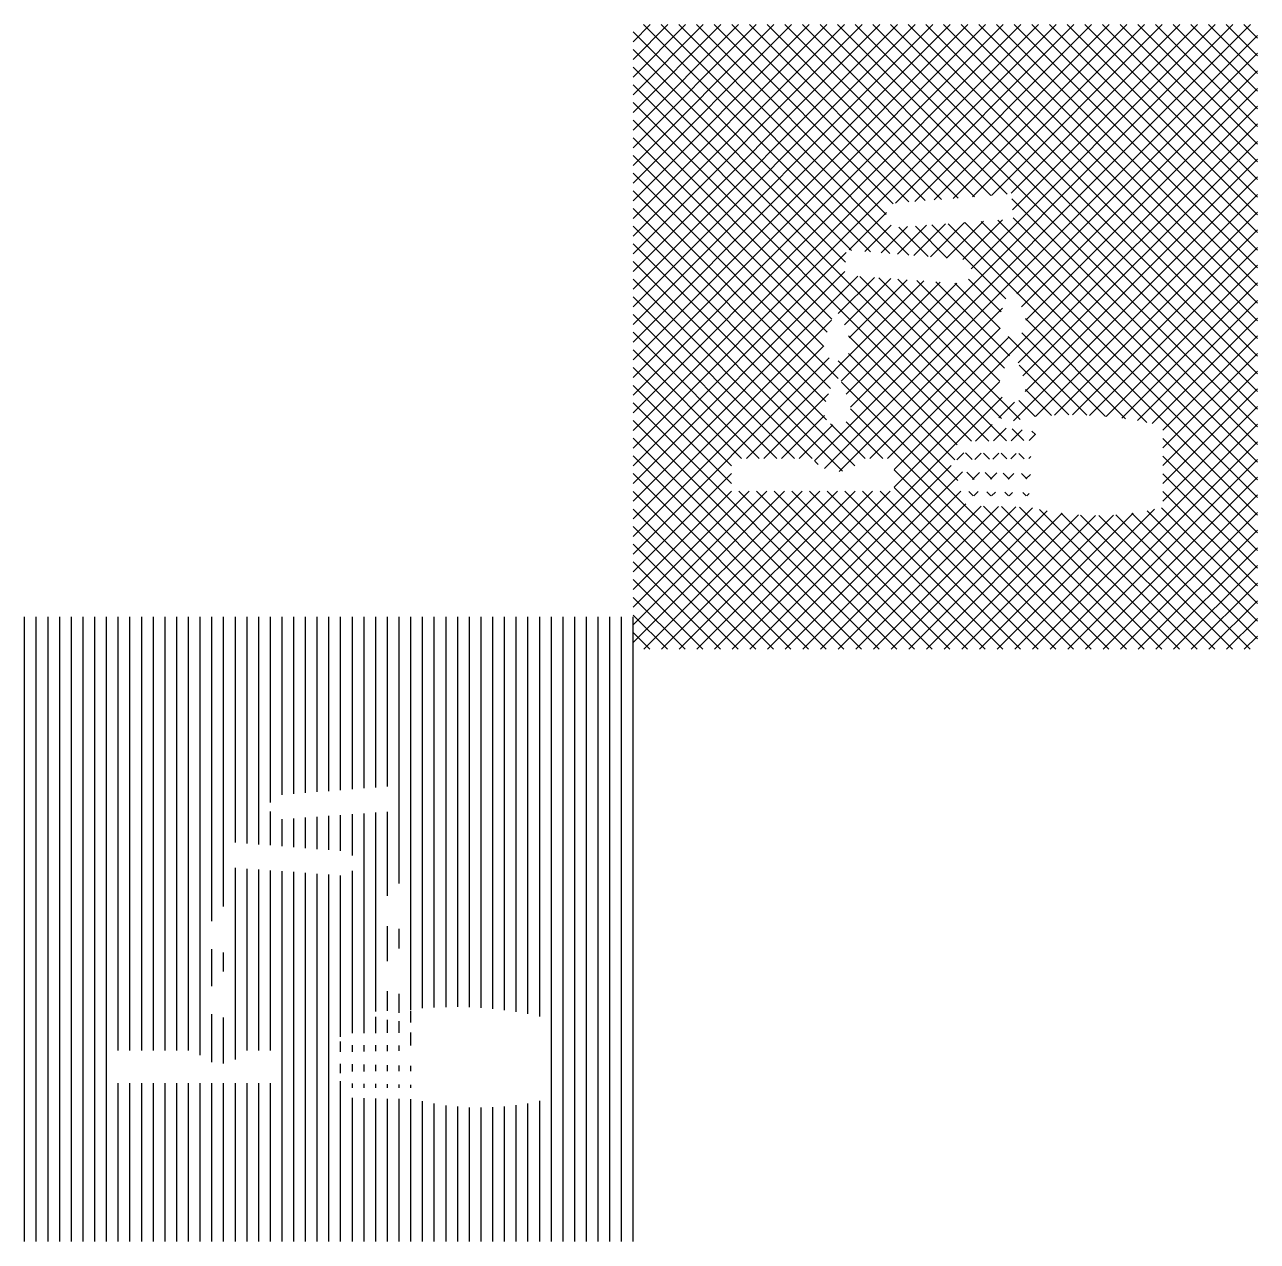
# Paper-space layout 'Layout1' of a CAD drawing. Extents: x -4.9 to 14.9, y -5 to 14.5.
import ezdxf

# ---------------------------------------------------------------- set-up
doc = ezdxf.new("R2010")
doc.units = 0
doc.layers.get('0').update_dxf_attribs({"linetype": 'CONTINUOUS'})
doc.layers.add('GEEL', color=2, linetype='CONTINUOUS')

# ---------------------------------------------------------------- blocks, each defined once
blk = doc.blocks.new('*X')
at = {"color": 0}
for p, q in [((4.871, 7.7), (11.651, 14.479)), ((4.871, 7.982), (11.368, 14.479)), ((4.871, 8.265), (11.085, 14.479)), ((4.871, 8.548), (10.802, 14.479)), ((4.871, 8.831), (10.519, 14.479)), ((4.871, 9.114), (10.236, 14.479)), ((4.871, 9.397), (9.953, 14.479)), ((4.871, 9.679), (9.671, 14.479)), ((4.871, 9.962), (9.388, 14.479)), ((4.871, 10.245), (9.105, 14.479)), ((4.871, 10.528), (8.822, 14.479)), ((4.871, 10.811), (8.539, 14.479)), ((4.871, 11.094), (8.256, 14.479)), ((4.871, 11.376), (7.974, 14.479)), ((4.871, 11.659), (7.691, 14.479)), ((4.871, 11.942), (7.408, 14.479)), ((4.871, 12.225), (7.125, 14.479)), ((4.871, 12.508), (6.842, 14.479)), ((4.871, 12.791), (6.559, 14.479)), ((4.871, 13.074), (6.277, 14.479)), ((4.871, 13.356), (5.994, 14.479)), ((4.871, 13.639), (5.711, 14.479)), ((4.871, 13.922), (5.428, 14.479)), ((4.871, 14.205), (5.145, 14.479)), ((8.676, 10.84), (5.037, 14.479)), ((8.983, 10.816), (5.32, 14.479)), ((9.29, 10.791), (5.603, 14.479)), ((8.924, 11.441), (5.886, 14.479)), ((9.038, 11.609), (6.169, 14.479)), ((9.289, 11.641), (6.451, 14.479)), ((9.551, 11.662), (6.734, 14.479)), ((9.814, 11.682), (7.017, 14.479)), ((10.076, 11.703), (7.3, 14.479)), ((10.338, 11.724), (7.583, 14.479)), ((7.778, 7.496), (14.762, 14.479)), ((10.6, 11.744), (7.866, 14.479)), ((10.862, 11.765), (8.148, 14.479)), ((8.353, 8.353), (14.479, 14.479)), ((14.871, 8.039), (8.431, 14.479)), ((14.871, 8.322), (8.714, 14.479)), ((14.871, 8.605), (8.997, 14.479)), ((9.077, 11.622), (11.933, 14.479)), ((14.871, 8.888), (9.28, 14.479)), ((9.386, 11.649), (12.216, 14.479)), ((14.871, 9.171), (9.563, 14.479)), ((9.693, 11.673), (12.499, 14.479)), ((14.871, 9.453), (9.846, 14.479)), ((10, 11.697), (12.782, 14.479)), ((14.871, 9.736), (10.128, 14.479)), ((10.289, 10.572), (14.196, 14.479)), ((10.307, 11.721), (13.065, 14.479)), ((14.871, 10.019), (10.411, 14.479)), ((10.614, 11.746), (13.348, 14.479)), ((14.871, 10.302), (10.694, 14.479)), ((10.93, 11.779), (13.63, 14.479)), ((10.949, 11.515), (13.913, 14.479)), ((14.871, 10.585), (10.977, 14.479)), ((14.871, 10.868), (11.26, 14.479)), ((14.871, 11.15), (11.543, 14.479)), ((14.871, 11.433), (11.825, 14.479)), ((14.871, 11.716), (12.108, 14.479)), ((14.871, 11.999), (12.391, 14.479)), ((14.871, 12.282), (12.674, 14.479)), ((14.871, 12.565), (12.957, 14.479)), ((14.871, 12.847), (13.24, 14.479)), ((14.871, 13.13), (13.522, 14.479)), ((14.871, 13.413), (13.805, 14.479)), ((14.871, 13.696), (14.088, 14.479)), ((14.871, 13.979), (14.371, 14.479)), ((14.871, 14.262), (14.654, 14.479)), ((8.369, 10.864), (4.871, 14.362)), ((7.937, 7.371), (14.871, 14.305)), ((8.273, 10.678), (4.871, 14.079)), ((11.019, 10.171), (14.871, 14.023)), ((10.851, 7.817), (4.871, 13.797)), ((11.094, 9.963), (14.871, 13.74)), ((10.571, 7.813), (4.871, 13.514)), ((11.161, 9.747), (14.871, 13.457)), ((10.292, 7.81), (4.871, 13.231)), ((9.054, 7.357), (14.871, 13.174)), ((8.057, 9.762), (4.871, 12.948)), ((11.042, 9.063), (14.871, 12.891)), ((7.982, 9.554), (4.871, 12.665)), ((11.117, 8.855), (14.871, 12.608)), ((7.925, 9.328), (4.871, 12.382)), ((11.152, 8.607), (14.871, 12.326)), ((8.155, 8.816), (4.871, 12.099)), ((10.963, 8.135), (14.871, 12.043)), ((8.033, 8.655), (4.871, 11.817)), ((14.871, 7.756), (10.936, 11.691)), ((11.316, 8.205), (14.871, 11.76)), ((7.958, 8.447), (4.871, 11.534)), ((8.33, 10.876), (8.929, 11.474)), ((11.62, 8.226), (14.871, 11.477)), ((8.584, 10.847), (9.008, 11.271)), ((9.109, 10.806), (9.57, 11.268)), ((9.371, 10.785), (9.875, 11.289)), ((9.633, 10.764), (10.18, 11.311)), ((10.842, 10.088), (9.657, 11.274)), ((9.895, 10.744), (10.484, 11.333)), ((13.101, 8.112), (9.921, 11.293)), ((10.153, 10.719), (10.789, 11.355)), ((14.871, 6.625), (10.185, 11.311)), ((14.871, 6.908), (10.449, 11.33)), ((14.871, 7.191), (10.713, 11.349)), ((14.871, 7.473), (10.958, 11.386)), ((7.971, 8.151), (4.871, 11.251)), ((8.846, 10.826), (9.266, 11.246)), ((9.598, 10.767), (9.129, 11.236)), ((9.905, 10.743), (9.393, 11.255)), ((11.908, 8.231), (14.871, 11.194)), ((8.422, 7.417), (4.871, 10.968)), ((12.184, 8.224), (14.871, 10.911)), ((4.871, 7.417), (8.284, 10.829)), ((8.224, 7.332), (4.871, 10.685)), ((4.871, 7.134), (8.262, 10.525)), ((12.449, 8.206), (14.871, 10.628)), ((4.871, 6.851), (8.472, 10.451)), ((7.739, 7.534), (4.871, 10.402)), ((6.686, 7.534), (9.528, 10.376)), ((8.159, 9.856), (8.736, 10.433)), ((8.207, 8.773), (9.792, 10.357)), ((8.258, 9.672), (9, 10.414)), ((8.282, 8.565), (10.056, 10.338)), ((8.333, 9.464), (9.264, 10.395)), ((10.775, 8.175), (8.501, 10.449)), ((11.074, 8.159), (8.806, 10.428)), ((10.744, 8.772), (9.11, 10.406)), ((10.819, 8.98), (9.415, 10.384)), ((10.903, 9.179), (9.719, 10.362)), ((10.752, 9.613), (10.024, 10.341)), ((10.767, 9.88), (10.245, 10.403)), ((12.703, 8.178), (14.871, 10.346)), ((7.457, 7.534), (4.871, 10.12)), ((8.174, 7.326), (10.789, 9.941)), ((12.949, 8.14), (14.871, 10.063)), ((7.174, 7.534), (4.871, 9.837)), ((4.871, 6.568), (8.052, 9.749)), ((12.761, 8.17), (11.158, 9.773)), ((13.186, 8.095), (14.871, 9.78)), ((6.891, 7.534), (4.871, 9.554)), ((10.065, 7.755), (8.321, 9.498)), ((8.665, 7.534), (10.75, 9.618)), ((8.948, 7.534), (10.896, 9.482)), ((12.139, 8.226), (10.877, 9.488)), ((12.441, 8.207), (11.099, 9.548)), ((13.359, 7.985), (14.871, 9.497)), ((4.871, 6.285), (7.925, 9.339)), ((6.608, 7.534), (4.871, 9.271)), ((4.871, 6.002), (8.014, 9.145)), ((10.072, 7.182), (8.156, 9.097)), ((10.026, 7.51), (8.324, 9.212)), ((13.359, 7.702), (14.871, 9.214)), ((6.446, 7.414), (4.871, 8.988)), ((11.851, 8.231), (11.055, 9.026)), ((13.359, 7.419), (14.871, 8.931)), ((6.446, 7.131), (4.871, 8.705)), ((12.492, 4.479), (8.212, 8.758)), ((9.054, 7.074), (10.741, 8.761)), ((6.742, 4.479), (10.781, 8.518)), ((6.968, 7.534), (8.001, 8.567)), ((11.575, 8.224), (11.159, 8.64)), ((13.359, 7.136), (14.871, 8.649)), ((8.815, 4.479), (4.871, 8.423)), ((12.209, 4.479), (8.356, 8.331)), ((10.73, 8.184), (10.98, 8.435)), ((11.312, 8.205), (11.052, 8.464)), ((13.359, 6.853), (14.871, 8.366)), ((8.532, 4.479), (4.871, 8.14)), ((7.251, 7.534), (7.938, 8.22)), ((8.871, 7.534), (8.286, 8.119)), ((7.534, 7.534), (8.07, 8.07)), ((8.588, 7.534), (8.032, 8.09)), ((10.356, 7.811), (10.624, 8.079)), ((10.643, 7.814), (10.848, 8.02)), ((10.929, 7.818), (11.102, 7.99)), ((11.13, 7.82), (10.942, 8.009)), ((11.216, 7.822), (11.315, 7.921)), ((11.315, 7.918), (11.261, 7.972)), ((11.267, 4.479), (14.871, 8.083)), ((8.249, 4.479), (4.871, 7.857)), ((11.55, 4.479), (14.871, 7.8)), ((14.871, 6.342), (13.359, 7.855)), ((7.966, 4.479), (4.871, 7.574)), ((10.056, 7.511), (10.168, 7.623)), ((10.304, 7.515), (10.197, 7.622)), ((10.345, 7.516), (10.449, 7.62)), ((10.581, 7.521), (10.482, 7.62)), ((10.633, 7.522), (10.729, 7.618)), ((10.859, 7.526), (10.767, 7.618)), ((10.921, 7.527), (11.01, 7.616)), ((11.136, 7.531), (11.052, 7.615)), ((11.211, 7.534), (11.244, 7.567)), ((11.833, 4.479), (14.871, 7.517)), ((14.871, 6.059), (13.359, 7.572)), ((7.025, 4.479), (9.967, 7.422)), ((7.307, 4.479), (10.148, 7.32)), ((7.838, 7.435), (7.782, 7.492)), ((11.926, 4.479), (9.054, 7.351)), ((10.337, 7.199), (10.219, 7.317)), ((10.31, 7.199), (10.423, 7.311)), ((10.618, 7.201), (10.51, 7.309)), ((4.871, 5.72), (6.446, 7.294)), ((7.683, 4.479), (4.871, 7.291)), ((10.595, 7.201), (10.697, 7.303)), ((10.898, 7.204), (10.802, 7.3)), ((10.88, 7.203), (10.972, 7.295)), ((11.179, 7.206), (11.094, 7.291)), ((11.165, 7.206), (11.235, 7.275)), ((12.116, 4.479), (14.871, 7.234)), ((14.871, 5.776), (13.359, 7.289)), ((4.871, 4.588), (7.295, 7.012)), ((4.871, 4.871), (7.012, 7.012)), ((4.871, 5.154), (6.73, 7.012)), ((4.871, 5.437), (6.447, 7.012)), ((7.4, 4.479), (4.871, 7.008)), ((5.045, 4.479), (7.578, 7.012)), ((5.327, 4.479), (7.861, 7.012)), ((5.61, 4.479), (8.144, 7.012)), ((5.893, 4.479), (8.427, 7.012)), ((6.176, 4.479), (8.709, 7.012)), ((6.459, 4.479), (8.992, 7.012)), ((9.097, 4.479), (6.564, 7.012)), ((9.38, 4.479), (6.847, 7.012)), ((9.663, 4.479), (7.13, 7.012)), ((9.946, 4.479), (7.413, 7.012)), ((7.59, 4.479), (10.121, 7.009)), ((10.229, 4.479), (7.695, 7.012)), ((10.512, 4.479), (7.978, 7.012)), ((10.795, 4.479), (8.261, 7.012)), ((11.077, 4.479), (8.544, 7.012)), ((11.36, 4.479), (8.827, 7.012)), ((11.643, 4.479), (9.054, 7.068)), ((10.319, 6.934), (10.247, 7.007)), ((10.328, 6.934), (10.397, 7.003)), ((10.602, 6.934), (10.536, 7)), ((10.611, 6.934), (10.674, 6.997)), ((10.885, 6.934), (10.825, 6.994)), ((10.894, 6.934), (10.951, 6.991)), ((11.168, 6.934), (11.115, 6.987)), ((11.177, 6.935), (11.214, 6.971)), ((12.399, 4.479), (14.871, 6.951)), ((14.871, 5.494), (13.359, 7.006)), ((7.118, 4.479), (4.871, 6.725)), ((7.873, 4.479), (10.204, 6.81)), ((8.156, 4.479), (10.449, 6.772)), ((8.439, 4.479), (10.725, 6.765)), ((8.722, 4.479), (11.001, 6.758)), ((9.004, 4.479), (11.271, 6.745)), ((12.774, 4.479), (10.482, 6.772)), ((13.057, 4.479), (10.772, 6.764)), ((10.984, 4.479), (13.226, 6.72)), ((13.34, 4.479), (11.063, 6.756)), ((13.623, 4.479), (11.383, 6.719)), ((14.871, 5.211), (13.336, 6.746)), ((9.287, 4.479), (11.503, 6.695)), ((9.57, 4.479), (11.747, 6.656)), ((9.853, 4.479), (12.005, 6.631)), ((10.136, 4.479), (12.278, 6.621)), ((10.419, 4.479), (12.568, 6.629)), ((10.701, 4.479), (12.882, 6.66)), ((13.906, 4.479), (11.726, 6.659)), ((14.189, 4.479), (12.039, 6.629)), ((14.472, 4.479), (12.33, 6.621)), ((14.754, 4.479), (12.602, 6.631)), ((12.681, 4.479), (14.871, 6.669)), ((14.871, 4.645), (12.86, 6.657)), ((14.871, 4.928), (13.104, 6.695)), ((6.835, 4.479), (4.871, 6.443)), ((12.964, 4.479), (14.871, 6.386)), ((6.552, 4.479), (4.871, 6.16)), ((13.247, 4.479), (14.871, 6.103)), ((6.269, 4.479), (4.871, 5.877)), ((13.53, 4.479), (14.871, 5.82)), ((5.986, 4.479), (4.871, 5.594)), ((13.813, 4.479), (14.871, 5.537)), ((5.703, 4.479), (4.871, 5.311)), ((14.096, 4.479), (14.871, 5.254)), ((-4.875, -4.999), (-4.875, 5.001)), ((-4.875, -4.999), (-4.875, 5.001)), ((-4.688, -4.999), (-4.688, 5.001)), ((-4.688, -4.999), (-4.688, 5.001)), ((-4.5, -4.999), (-4.5, 5.001)), ((-4.5, -4.999), (-4.5, 5.001)), ((-4.313, -4.999), (-4.313, 5.001)), ((-4.313, -4.999), (-4.313, 5.001)), ((-4.125, -4.999), (-4.125, 5.001)), ((-4.125, -4.999), (-4.125, 5.001)), ((-3.938, -4.999), (-3.938, 5.001)), ((-3.938, -4.999), (-3.938, 5.001)), ((-3.75, -4.999), (-3.75, 5.001)), ((-3.75, -4.999), (-3.75, 5.001)), ((-3.563, -4.999), (-3.563, 5.001)), ((-3.563, -4.999), (-3.563, 5.001)), ((-3.375, -1.944), (-3.375, 5.001)), ((-3.375, -1.944), (-3.375, 5.001)), ((-3.188, -1.944), (-3.188, 5.001)), ((-3.188, -1.944), (-3.188, 5.001)), ((-3, -1.944), (-3, 5.001)), ((-3, -1.944), (-3, 5.001)), ((-2.813, -1.944), (-2.813, 5.001)), ((-2.813, -1.944), (-2.813, 5.001)), ((-2.625, -1.944), (-2.625, 5.001)), ((-2.625, -1.944), (-2.625, 5.001)), ((-2.438, -1.944), (-2.438, 5.001)), ((-2.438, -1.944), (-2.438, 5.001)), ((-2.25, -1.944), (-2.25, 5.001)), ((-2.25, -1.944), (-2.25, 5.001)), ((-2.063, -2.02), (-2.063, 5.001)), ((-2.063, -2.02), (-2.063, 5.001)), ((-1.875, 0.129), (-1.875, 5.001)), ((-1.875, 0.129), (-1.875, 5.001)), ((-1.688, 0.362), (-1.688, 5.001)), ((-1.688, 0.362), (-1.688, 5.001)), ((-1.5, 1.386), (-1.5, 5.001)), ((-1.5, 1.386), (-1.5, 5.001)), ((-1.313, 1.371), (-1.313, 5.001)), ((-1.313, 1.371), (-1.313, 5.001)), ((-1.125, 1.356), (-1.125, 5.001)), ((-1.125, 1.356), (-1.125, 5.001)), ((-0.938, 2.028), (-0.938, 5.001)), ((-0.938, 2.028), (-0.938, 5.001)), ((-0.75, 2.15), (-0.75, 5.001)), ((-0.75, 2.15), (-0.75, 5.001)), ((-0.563, 2.165), (-0.563, 5.001)), ((-0.563, 2.165), (-0.563, 5.001)), ((-0.375, 2.18), (-0.375, 5.001)), ((-0.375, 2.18), (-0.375, 5.001)), ((-0.188, 2.195), (-0.188, 5.001)), ((-0.188, 2.195), (-0.188, 5.001)), ((0, 2.21), (0, 5.001)), ((0, 2.21), (0, 5.001)), ((0.187, 2.224), (0.187, 5.001)), ((0.187, 2.224), (0.187, 5.001)), ((0.375, 2.239), (0.375, 5.001)), ((0.375, 2.239), (0.375, 5.001)), ((0.562, 2.254), (0.562, 5.001)), ((0.562, 2.254), (0.562, 5.001)), ((0.75, 2.269), (0.75, 5.001)), ((0.75, 2.269), (0.75, 5.001)), ((0.937, 2.283), (0.937, 5.001)), ((0.937, 2.283), (0.937, 5.001)), ((1.125, 0.732), (1.125, 5.001)), ((1.125, 0.732), (1.125, 5.001)), ((1.312, -1.292), (1.312, 5.001)), ((1.312, -1.292), (1.312, 5.001)), ((1.5, -1.267), (1.5, 5.001)), ((1.5, -1.267), (1.5, 5.001)), ((1.687, -1.255), (1.687, 5.001)), ((1.687, -1.255), (1.687, 5.001)), ((1.875, -1.248), (1.875, 5.001)), ((1.875, -1.248), (1.875, 5.001)), ((2.062, -1.247), (2.062, 5.001)), ((2.062, -1.247), (2.062, 5.001)), ((2.25, -1.251), (2.25, 5.001)), ((2.25, -1.251), (2.25, 5.001)), ((2.437, -1.261), (2.437, 5.001)), ((2.437, -1.261), (2.437, 5.001)), ((2.625, -1.277), (2.625, 5.001)), ((2.625, -1.277), (2.625, 5.001)), ((2.812, -1.298), (2.812, 5.001)), ((2.812, -1.298), (2.812, 5.001)), ((3, -1.325), (3, 5.001)), ((3, -1.325), (3, 5.001)), ((3.187, -1.358), (3.187, 5.001)), ((3.187, -1.358), (3.187, 5.001)), ((3.375, -1.397), (3.375, 5.001)), ((3.375, -1.397), (3.375, 5.001)), ((3.562, -4.999), (3.562, 5.001)), ((3.562, -4.999), (3.562, 5.001)), ((3.75, -4.999), (3.75, 5.001)), ((3.75, -4.999), (3.75, 5.001)), ((3.937, -4.999), (3.937, 5.001)), ((3.937, -4.999), (3.937, 5.001)), ((4.125, -4.999), (4.125, 5.001)), ((4.125, -4.999), (4.125, 5.001)), ((4.312, -4.999), (4.312, 5.001)), ((4.312, -4.999), (4.312, 5.001)), ((4.5, -4.999), (4.5, 5.001)), ((4.5, -4.999), (4.5, 5.001)), ((4.687, -4.999), (4.687, 5.001)), ((4.687, -4.999), (4.687, 5.001)), ((5.421, 4.479), (4.871, 5.028)), ((4.875, -4.999), (4.875, 5.001)), ((4.875, -4.999), (4.875, 5.001)), ((14.378, 4.479), (14.871, 4.972)), ((5.138, 4.479), (4.871, 4.746)), ((14.661, 4.479), (14.871, 4.689)), ((-0.938, 1.341), (-0.938, 1.88)), ((-0.938, 1.341), (-0.938, 1.88)), ((-0.375, 1.297), (-0.375, 1.785)), ((-0.375, 1.297), (-0.375, 1.785)), ((-0.188, 1.282), (-0.188, 1.798)), ((-0.188, 1.282), (-0.188, 1.798)), ((0, 1.267), (0, 1.812)), ((0, 1.267), (0, 1.812)), ((0.187, 1.253), (0.187, 1.825)), ((0.187, 1.253), (0.187, 1.825)), ((0.375, 1.176), (0.375, 1.838)), ((0.375, 1.176), (0.375, 1.838)), ((0.562, -1.666), (0.562, 1.852)), ((0.562, -1.666), (0.562, 1.852)), ((0.75, -1.322), (0.75, 1.865)), ((0.75, -1.322), (0.75, 1.865)), ((0.937, 0.53), (0.937, 1.879)), ((0.937, 0.53), (0.937, 1.879)), ((-0.75, 1.327), (-0.75, 1.758)), ((-0.75, 1.327), (-0.75, 1.758)), ((-0.563, 1.312), (-0.563, 1.771)), ((-0.563, 1.312), (-0.563, 1.771)), ((-1.5, -2.09), (-1.5, 0.981)), ((-1.5, -2.09), (-1.5, 0.981)), ((-1.313, -1.944), (-1.313, 0.967)), ((-1.313, -1.944), (-1.313, 0.967)), ((-1.125, -1.944), (-1.125, 0.954)), ((-1.125, -1.944), (-1.125, 0.954)), ((-0.938, -1.944), (-0.938, 0.94)), ((-0.938, -1.944), (-0.938, 0.94)), ((-0.75, -4.999), (-0.75, 0.927)), ((-0.75, -4.999), (-0.75, 0.927)), ((-0.563, -4.999), (-0.563, 0.914)), ((-0.563, -4.999), (-0.563, 0.914)), ((-0.375, -4.999), (-0.375, 0.9)), ((-0.375, -4.999), (-0.375, 0.9)), ((-0.188, -4.999), (-0.188, 0.887)), ((-0.188, -4.999), (-0.188, 0.887)), ((0, -4.999), (0, 0.873)), ((0, -4.999), (0, 0.873)), ((0.187, -1.725), (0.187, 0.86)), ((0.187, -1.725), (0.187, 0.86)), ((0.375, -1.668), (0.375, 0.932)), ((0.375, -1.668), (0.375, 0.932)), ((0.937, -0.514), (0.937, 0.049)), ((0.937, -0.514), (0.937, 0.049)), ((1.125, -0.311), (1.125, 0.005)), ((1.125, -0.311), (1.125, 0.005)), ((-1.875, -0.912), (-1.875, -0.321)), ((-1.875, -0.912), (-1.875, -0.321)), ((-1.688, -0.679), (-1.688, -0.375)), ((-1.688, -0.679), (-1.688, -0.375)), ((0.937, -1.311), (0.937, -0.994)), ((0.937, -1.311), (0.937, -0.994)), ((1.125, -1.339), (1.125, -1.038)), ((1.125, -1.339), (1.125, -1.038)), ((-1.875, -2.132), (-1.875, -1.362)), ((-1.875, -2.132), (-1.875, -1.362)), ((1.312, -1.497), (1.312, -1.31)), ((1.312, -1.497), (1.312, -1.31)), ((-1.688, -2.151), (-1.688, -1.416)), ((-1.688, -2.151), (-1.688, -1.416)), ((0.75, -1.664), (0.75, -1.403)), ((0.75, -1.664), (0.75, -1.403)), ((0.937, -1.661), (0.937, -1.454)), ((0.937, -1.661), (0.937, -1.454)), ((1.125, -1.659), (1.125, -1.476)), ((1.125, -1.659), (1.125, -1.476)), ((1.312, -1.863), (1.312, -1.657)), ((1.312, -1.863), (1.312, -1.657)), ((0.187, -1.967), (0.187, -1.802)), ((0.187, -1.967), (0.187, -1.802)), ((0.375, -1.963), (0.375, -1.856)), ((0.375, -1.963), (0.375, -1.856)), ((0.562, -1.96), (0.562, -1.857)), ((0.562, -1.96), (0.562, -1.857)), ((0.75, -1.956), (0.75, -1.859)), ((0.75, -1.956), (0.75, -1.859)), ((0.937, -1.953), (0.937, -1.86)), ((0.937, -1.953), (0.937, -1.86)), ((1.125, -1.949), (1.125, -1.862)), ((1.125, -1.949), (1.125, -1.862)), ((0.187, -2.305), (0.187, -2.156)), ((0.187, -2.305), (0.187, -2.156)), ((0.375, -2.279), (0.375, -2.161)), ((0.375, -2.279), (0.375, -2.161)), ((0.562, -2.278), (0.562, -2.167)), ((0.562, -2.278), (0.562, -2.167)), ((0.75, -2.276), (0.75, -2.173)), ((0.75, -2.276), (0.75, -2.173)), ((0.937, -2.275), (0.937, -2.178)), ((0.937, -2.275), (0.937, -2.178)), ((1.125, -2.273), (1.125, -2.184)), ((1.125, -2.273), (1.125, -2.184)), ((1.312, -2.272), (1.312, -2.189)), ((1.312, -2.272), (1.312, -2.189)), ((-3.375, -4.999), (-3.375, -2.465)), ((-3.375, -4.999), (-3.375, -2.465)), ((-3.188, -4.999), (-3.188, -2.465)), ((-3.188, -4.999), (-3.188, -2.465)), ((-3, -4.999), (-3, -2.465)), ((-3, -4.999), (-3, -2.465)), ((-2.813, -4.999), (-2.813, -2.465)), ((-2.813, -4.999), (-2.813, -2.465)), ((-2.625, -4.999), (-2.625, -2.465)), ((-2.625, -4.999), (-2.625, -2.465)), ((-2.438, -4.999), (-2.438, -2.465)), ((-2.438, -4.999), (-2.438, -2.465)), ((-2.25, -4.999), (-2.25, -2.465)), ((-2.25, -4.999), (-2.25, -2.465)), ((-2.063, -4.999), (-2.063, -2.465)), ((-2.063, -4.999), (-2.063, -2.465)), ((-1.875, -4.999), (-1.875, -2.465)), ((-1.875, -4.999), (-1.875, -2.465)), ((-1.688, -4.999), (-1.688, -2.465)), ((-1.688, -4.999), (-1.688, -2.465)), ((-1.5, -4.999), (-1.5, -2.465)), ((-1.5, -4.999), (-1.5, -2.465)), ((-1.313, -4.999), (-1.313, -2.465)), ((-1.313, -4.999), (-1.313, -2.465)), ((-1.125, -4.999), (-1.125, -2.465)), ((-1.125, -4.999), (-1.125, -2.465)), ((-0.938, -4.999), (-0.938, -2.465)), ((-0.938, -4.999), (-0.938, -2.465)), ((0.187, -4.999), (0.187, -2.433)), ((0.187, -4.999), (0.187, -2.433)), ((0.375, -2.544), (0.375, -2.471)), ((0.375, -2.544), (0.375, -2.471)), ((0.562, -2.544), (0.562, -2.475)), ((0.562, -2.544), (0.562, -2.475)), ((0.75, -2.544), (0.75, -2.48)), ((0.75, -2.544), (0.75, -2.48)), ((0.937, -2.544), (0.937, -2.484)), ((0.937, -2.544), (0.937, -2.484)), ((1.125, -2.544), (1.125, -2.488)), ((1.125, -2.544), (1.125, -2.488)), ((1.312, -2.542), (1.312, -2.494)), ((1.312, -2.542), (1.312, -2.494)), ((0.375, -4.999), (0.375, -2.699)), ((0.375, -4.999), (0.375, -2.699)), ((0.562, -4.999), (0.562, -2.705)), ((0.562, -4.999), (0.562, -2.705)), ((0.75, -4.999), (0.75, -2.71)), ((0.75, -4.999), (0.75, -2.71)), ((0.937, -4.999), (0.937, -2.715)), ((0.937, -4.999), (0.937, -2.715)), ((1.125, -4.999), (1.125, -2.72)), ((1.125, -4.999), (1.125, -2.72)), ((1.312, -4.999), (1.312, -2.725)), ((1.312, -4.999), (1.312, -2.725)), ((1.5, -4.999), (1.5, -2.757)), ((1.5, -4.999), (1.5, -2.757)), ((3.375, -4.999), (3.375, -2.752)), ((3.375, -4.999), (3.375, -2.752)), ((1.687, -4.999), (1.687, -2.794)), ((1.687, -4.999), (1.687, -2.794)), ((1.875, -4.999), (1.875, -2.822)), ((1.875, -4.999), (1.875, -2.822)), ((2.062, -4.999), (2.062, -2.842)), ((2.062, -4.999), (2.062, -2.842)), ((2.25, -4.999), (2.25, -2.854)), ((2.25, -4.999), (2.25, -2.854)), ((2.437, -4.999), (2.437, -2.857)), ((2.437, -4.999), (2.437, -2.857)), ((2.625, -4.999), (2.625, -2.853)), ((2.625, -4.999), (2.625, -2.853)), ((2.812, -4.999), (2.812, -2.84)), ((2.812, -4.999), (2.812, -2.84)), ((3, -4.999), (3, -2.819)), ((3, -4.999), (3, -2.819)), ((3.187, -4.999), (3.187, -2.79)), ((3.187, -4.999), (3.187, -2.79))]:
    blk.add_line(p, q, dxfattribs=at)

psp = doc.layouts.get("Layout1")

# ---------------------------------------------------------------- block references
at = {"layer": 'GEEL', "color": 0}
psp.add_blockref('*X', (0, 0), dxfattribs=at)

doc.saveas('drawing.dxf')
